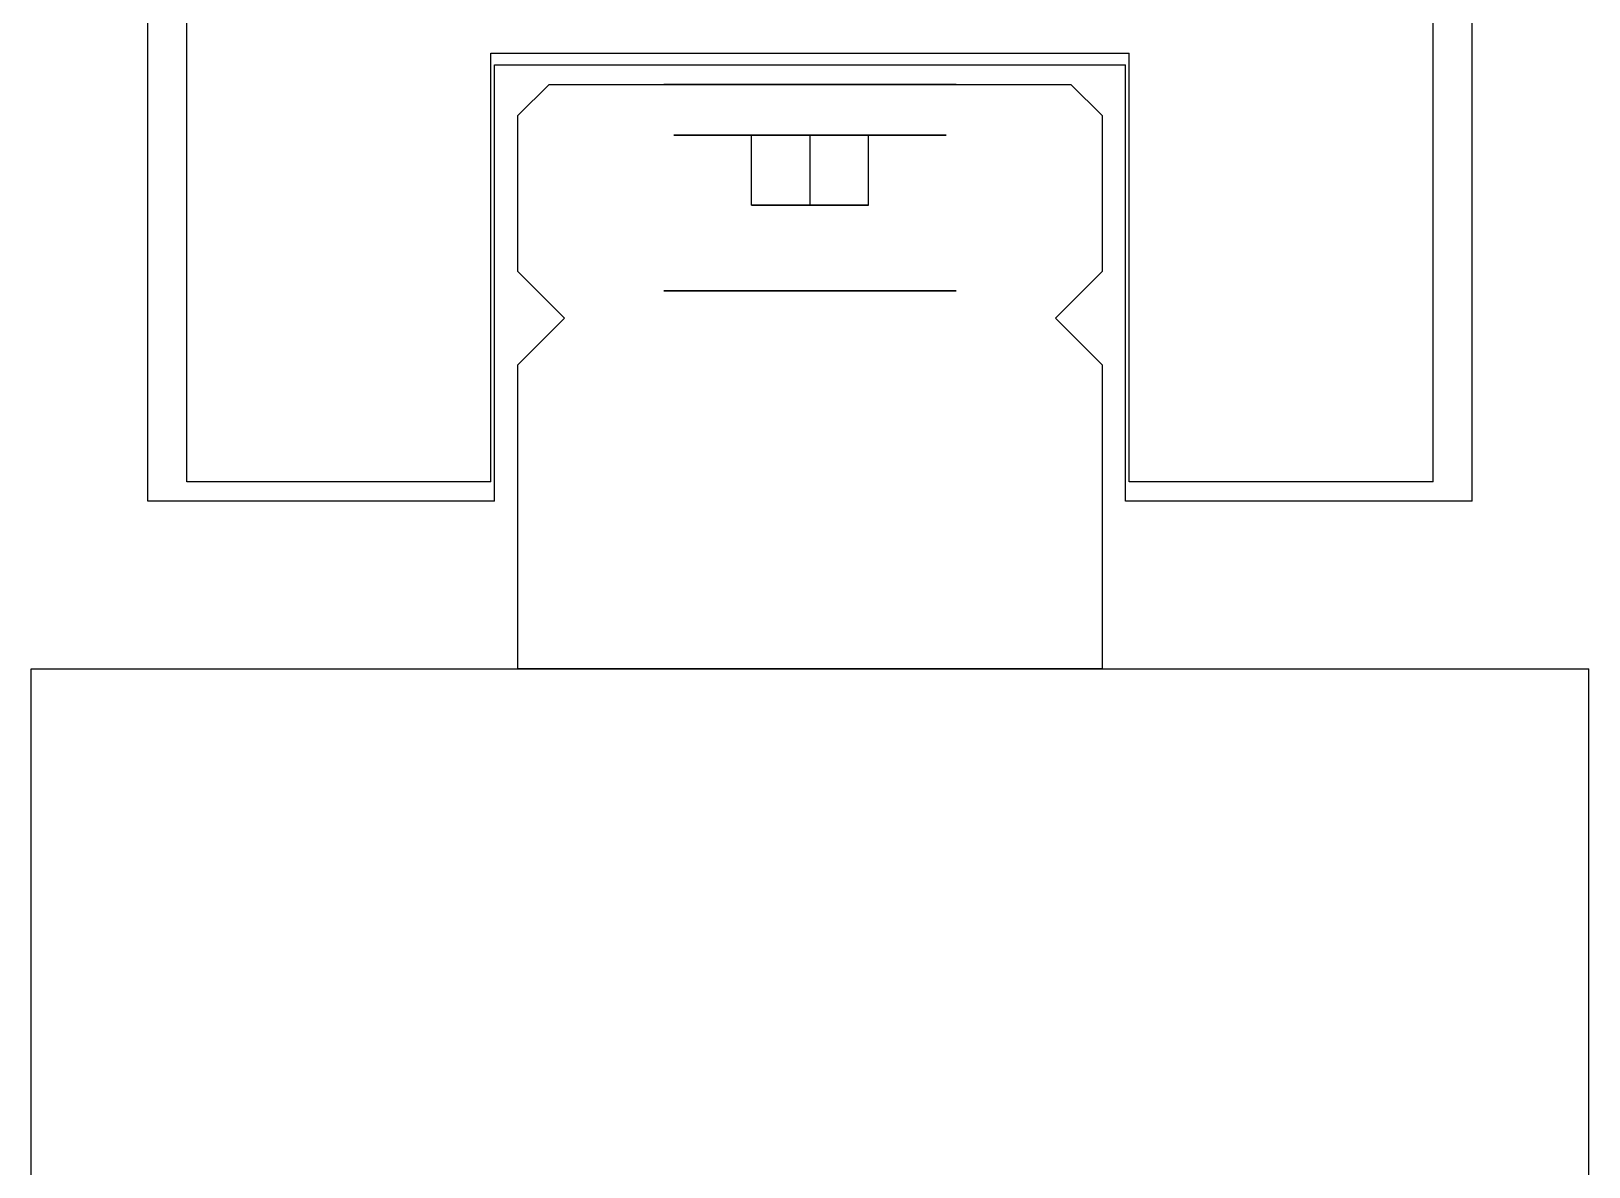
# Model space of a CAD drawing. Header units: millimetres. Extents: x -201 to 3037, y -406 to 3230.
# Drawn here: x 175 to 215, y 954.21 to 983.37 of the extents above; entities that cross this region are included whole.
import ezdxf

# ---------------------------------------------------------------- set-up
doc = ezdxf.new("R2010")
doc.units = ezdxf.units.MM
doc.layers.add('HIDDEN', color=8, linetype='Continuous')
doc.layers.add('VISIBLE', color=7, linetype='Continuous')

msp = doc.modelspace()

# ---------------------------------------------------------------- linework, layer by layer
at = {"layer": 'HIDDEN'}
for points in [[(178, 971.3), (178, 995)], [(212, 971.3), (212, 995)], [(179, 971.8), (179, 993.5)], [(179, 971.8), (179, 993.5)], [(179, 971.8), (179, 993.5)], [(211, 971.8), (211, 993.5)], [(211, 971.8), (211, 993.5)], [(211, 971.8), (211, 993.5)], [(186.8, 971.8), (186.8, 982.8)], [(186.8, 982.8), (203.2, 982.8)], [(186.8, 971.8), (186.8, 982.8)], [(186.8, 982.8), (203.2, 982.8)], [(186.8, 971.8), (186.8, 982.8)], [(186.8, 982.8), (203.2, 982.8)], [(186.9, 971.3), (186.9, 982.5)], [(186.9, 982.5), (203.1, 982.5)], [(203.1, 971.3), (203.1, 982.5)], [(203.2, 971.8), (203.2, 982.8)], [(203.2, 971.8), (203.2, 982.8)], [(203.2, 971.8), (203.2, 982.8)], [(187.5, 981.2), (188.3, 982)], [(188.3, 982), (201.7, 982)], [(195, 982), (194.58, 982), (194.166, 982), (193.761, 982), (193.373, 982), (193.005, 982), (192.662, 982), (192.348, 982), (192.068, 982), (191.825, 982), (191.621, 982), (191.46, 982), (191.344, 982), (191.274, 982), (191.25, 982)], [(191.25, 982), (191.344, 982), (191.621, 982), (192.068, 982), (192.662, 982), (193.373, 982), (194.166, 982), (195, 982), (195.834, 982), (196.627, 982), (197.338, 982), (197.932, 982), (198.379, 982), (198.656, 982), (198.75, 982)], [(195, 982), (194.58, 982), (194.166, 982), (193.761, 982), (193.373, 982), (193.005, 982), (192.662, 982), (192.348, 982), (192.068, 982), (191.825, 982), (191.621, 982), (191.46, 982), (191.344, 982), (191.274, 982), (191.25, 982)], [(191.25, 982), (191.344, 982), (191.621, 982), (192.068, 982), (192.662, 982), (193.373, 982), (194.166, 982), (195, 982), (195.834, 982), (196.627, 982), (197.338, 982), (197.932, 982), (198.379, 982), (198.656, 982), (198.75, 982)], [(195, 982), (194.58, 982), (194.166, 982), (193.761, 982), (193.373, 982), (193.005, 982), (192.662, 982), (192.348, 982), (192.068, 982), (191.825, 982), (191.621, 982), (191.46, 982), (191.344, 982), (191.274, 982), (191.25, 982)], [(191.25, 982), (191.344, 982), (191.621, 982), (192.068, 982), (192.662, 982), (193.373, 982), (194.166, 982), (195, 982), (195.834, 982), (196.627, 982), (197.338, 982), (197.932, 982), (198.379, 982), (198.656, 982), (198.75, 982)], [(195, 982), (194.58, 982), (194.166, 982), (193.761, 982), (193.373, 982), (193.005, 982), (192.662, 982), (192.348, 982), (192.068, 982), (191.825, 982), (191.621, 982), (191.46, 982), (191.344, 982), (191.274, 982), (191.25, 982)], [(191.25, 982), (191.344, 982), (191.621, 982), (192.068, 982), (192.662, 982), (193.373, 982), (194.166, 982), (195, 982), (195.834, 982), (196.627, 982), (197.338, 982), (197.932, 982), (198.379, 982), (198.656, 982), (198.75, 982)], [(195, 982), (194.58, 982), (194.166, 982), (193.761, 982), (193.373, 982), (193.005, 982), (192.662, 982), (192.348, 982), (192.068, 982), (191.825, 982), (191.621, 982), (191.46, 982), (191.344, 982), (191.274, 982), (191.25, 982)], [(191.25, 982), (191.344, 982), (191.621, 982), (192.068, 982), (192.662, 982), (193.373, 982), (194.166, 982), (195, 982), (195.834, 982), (196.627, 982), (197.338, 982), (197.932, 982), (198.379, 982), (198.656, 982), (198.75, 982)], [(195, 982), (194.58, 982), (194.166, 982), (193.761, 982), (193.373, 982), (193.005, 982), (192.662, 982), (192.348, 982), (192.068, 982), (191.825, 982), (191.621, 982), (191.46, 982), (191.344, 982), (191.274, 982), (191.25, 982)], [(191.25, 982), (191.344, 982), (191.621, 982), (192.068, 982), (192.662, 982), (193.373, 982), (194.166, 982), (195, 982), (195.834, 982), (196.627, 982), (197.338, 982), (197.932, 982), (198.379, 982), (198.656, 982), (198.75, 982)], [(195, 982), (194.58, 982), (194.166, 982), (193.761, 982), (193.373, 982), (193.005, 982), (192.662, 982), (192.348, 982), (192.068, 982), (191.825, 982), (191.621, 982), (191.46, 982), (191.344, 982), (191.274, 982), (191.25, 982)], [(191.25, 982), (191.344, 982), (191.621, 982), (192.068, 982), (192.662, 982), (193.373, 982), (194.166, 982), (195, 982), (195.834, 982), (196.627, 982), (197.338, 982), (197.932, 982), (198.379, 982), (198.656, 982), (198.75, 982)], [(195, 982), (194.58, 982), (194.166, 982), (193.761, 982), (193.373, 982), (193.005, 982), (192.662, 982), (192.348, 982), (192.068, 982), (191.825, 982), (191.621, 982), (191.46, 982), (191.344, 982), (191.274, 982), (191.25, 982)], [(191.25, 982), (191.344, 982), (191.621, 982), (192.068, 982), (192.662, 982), (193.373, 982), (194.166, 982), (195, 982), (195.834, 982), (196.627, 982), (197.338, 982), (197.932, 982), (198.379, 982), (198.656, 982), (198.75, 982)], [(198.75, 982), (198.726, 982), (198.656, 982), (198.54, 982), (198.379, 982), (198.175, 982), (197.932, 982), (197.652, 982), (197.338, 982), (196.995, 982), (196.627, 982), (196.239, 982), (195.834, 982), (195.42, 982), (195, 982)], [(198.75, 982), (198.726, 982), (198.656, 982), (198.54, 982), (198.379, 982), (198.175, 982), (197.932, 982), (197.652, 982), (197.338, 982), (196.995, 982), (196.627, 982), (196.239, 982), (195.834, 982), (195.42, 982), (195, 982)], [(198.75, 982), (198.726, 982), (198.656, 982), (198.54, 982), (198.379, 982), (198.175, 982), (197.932, 982), (197.652, 982), (197.338, 982), (196.995, 982), (196.627, 982), (196.239, 982), (195.834, 982), (195.42, 982), (195, 982)], [(198.75, 982), (198.726, 982), (198.656, 982), (198.54, 982), (198.379, 982), (198.175, 982), (197.932, 982), (197.652, 982), (197.338, 982), (196.995, 982), (196.627, 982), (196.239, 982), (195.834, 982), (195.42, 982), (195, 982)], [(198.75, 982), (198.726, 982), (198.656, 982), (198.54, 982), (198.379, 982), (198.175, 982), (197.932, 982), (197.652, 982), (197.338, 982), (196.995, 982), (196.627, 982), (196.239, 982), (195.834, 982), (195.42, 982), (195, 982)], [(198.75, 982), (198.726, 982), (198.656, 982), (198.54, 982), (198.379, 982), (198.175, 982), (197.932, 982), (197.652, 982), (197.338, 982), (196.995, 982), (196.627, 982), (196.239, 982), (195.834, 982), (195.42, 982), (195, 982)], [(198.75, 982), (198.726, 982), (198.656, 982), (198.54, 982), (198.379, 982), (198.175, 982), (197.932, 982), (197.652, 982), (197.338, 982), (196.995, 982), (196.627, 982), (196.239, 982), (195.834, 982), (195.42, 982), (195, 982)], [(198.75, 982), (198.726, 982), (198.656, 982), (198.54, 982), (198.379, 982), (198.175, 982), (197.932, 982), (197.652, 982), (197.338, 982), (196.995, 982), (196.627, 982), (196.239, 982), (195.834, 982), (195.42, 982), (195, 982)], [(201.7, 982), (202.5, 981.2)], [(187.5, 977.2), (187.5, 981.2)], [(202.5, 981.2), (202.5, 977.2)], [(195, 980.7), (194.608, 980.7), (194.221, 980.7), (193.844, 980.7), (193.481, 980.7), (193.138, 980.7), (192.818, 980.7), (192.525, 980.7), (192.264, 980.7), (192.036, 980.7), (191.847, 980.7), (191.696, 980.7), (191.588, 980.7), (191.522, 980.7), (191.5, 980.7)], [(191.5, 980.7), (191.588, 980.7), (191.847, 980.7), (192.264, 980.7), (192.818, 980.7), (193.481, 980.7), (194.221, 980.7), (195, 980.7), (195.779, 980.7), (196.519, 980.7), (197.182, 980.7), (197.736, 980.7), (198.153, 980.7), (198.412, 980.7), (198.5, 980.7)], [(195, 980.7), (194.608, 980.7), (194.221, 980.7), (193.844, 980.7), (193.481, 980.7), (193.138, 980.7), (192.818, 980.7), (192.525, 980.7), (192.264, 980.7), (192.036, 980.7), (191.847, 980.7), (191.696, 980.7), (191.588, 980.7), (191.522, 980.7), (191.5, 980.7)], [(191.5, 980.7), (191.588, 980.7), (191.847, 980.7), (192.264, 980.7), (192.818, 980.7), (193.481, 980.7), (194.221, 980.7), (195, 980.7), (195.779, 980.7), (196.519, 980.7), (197.182, 980.7), (197.736, 980.7), (198.153, 980.7), (198.412, 980.7), (198.5, 980.7)], [(195, 980.7), (194.608, 980.7), (194.221, 980.7), (193.844, 980.7), (193.481, 980.7), (193.138, 980.7), (192.818, 980.7), (192.525, 980.7), (192.264, 980.7), (192.036, 980.7), (191.847, 980.7), (191.696, 980.7), (191.588, 980.7), (191.522, 980.7), (191.5, 980.7)], [(191.5, 980.7), (191.588, 980.7), (191.847, 980.7), (192.264, 980.7), (192.818, 980.7), (193.481, 980.7), (194.221, 980.7), (195, 980.7), (195.779, 980.7), (196.519, 980.7), (197.182, 980.7), (197.736, 980.7), (198.153, 980.7), (198.412, 980.7), (198.5, 980.7)], [(195, 980.7), (194.608, 980.7), (194.221, 980.7), (193.844, 980.7), (193.481, 980.7), (193.138, 980.7), (192.818, 980.7), (192.525, 980.7), (192.264, 980.7), (192.036, 980.7), (191.847, 980.7), (191.696, 980.7), (191.588, 980.7), (191.522, 980.7), (191.5, 980.7)], [(191.5, 980.7), (191.588, 980.7), (191.847, 980.7), (192.264, 980.7), (192.818, 980.7), (193.481, 980.7), (194.221, 980.7), (195, 980.7), (195.779, 980.7), (196.519, 980.7), (197.182, 980.7), (197.736, 980.7), (198.153, 980.7), (198.412, 980.7), (198.5, 980.7)], [(195, 980.7), (194.608, 980.7), (194.221, 980.7), (193.844, 980.7), (193.481, 980.7), (193.138, 980.7), (192.818, 980.7), (192.525, 980.7), (192.264, 980.7), (192.036, 980.7), (191.847, 980.7), (191.696, 980.7), (191.588, 980.7), (191.522, 980.7), (191.5, 980.7)], [(191.5, 980.7), (191.588, 980.7), (191.847, 980.7), (192.264, 980.7), (192.818, 980.7), (193.481, 980.7), (194.221, 980.7), (195, 980.7), (195.779, 980.7), (196.519, 980.7), (197.182, 980.7), (197.736, 980.7), (198.153, 980.7), (198.412, 980.7), (198.5, 980.7)], [(195, 980.7), (194.608, 980.7), (194.221, 980.7), (193.844, 980.7), (193.481, 980.7), (193.138, 980.7), (192.818, 980.7), (192.525, 980.7), (192.264, 980.7), (192.036, 980.7), (191.847, 980.7), (191.696, 980.7), (191.588, 980.7), (191.522, 980.7), (191.5, 980.7)], [(191.5, 980.7), (191.588, 980.7), (191.847, 980.7), (192.264, 980.7), (192.818, 980.7), (193.481, 980.7), (194.221, 980.7), (195, 980.7), (195.779, 980.7), (196.519, 980.7), (197.182, 980.7), (197.736, 980.7), (198.153, 980.7), (198.412, 980.7), (198.5, 980.7)], [(195, 980.7), (194.608, 980.7), (194.221, 980.7), (193.844, 980.7), (193.481, 980.7), (193.138, 980.7), (192.818, 980.7), (192.525, 980.7), (192.264, 980.7), (192.036, 980.7), (191.847, 980.7), (191.696, 980.7), (191.588, 980.7), (191.522, 980.7), (191.5, 980.7)], [(191.5, 980.7), (191.588, 980.7), (191.847, 980.7), (192.264, 980.7), (192.818, 980.7), (193.481, 980.7), (194.221, 980.7), (195, 980.7), (195.779, 980.7), (196.519, 980.7), (197.182, 980.7), (197.736, 980.7), (198.153, 980.7), (198.412, 980.7), (198.5, 980.7)], [(195, 980.7), (194.608, 980.7), (194.221, 980.7), (193.844, 980.7), (193.481, 980.7), (193.138, 980.7), (192.818, 980.7), (192.525, 980.7), (192.264, 980.7), (192.036, 980.7), (191.847, 980.7), (191.696, 980.7), (191.588, 980.7), (191.522, 980.7), (191.5, 980.7)], [(191.5, 980.7), (191.588, 980.7), (191.847, 980.7), (192.264, 980.7), (192.818, 980.7), (193.481, 980.7), (194.221, 980.7), (195, 980.7), (195.779, 980.7), (196.519, 980.7), (197.182, 980.7), (197.736, 980.7), (198.153, 980.7), (198.412, 980.7), (198.5, 980.7)], [(195, 980.7), (193.5, 980.7)], [(193.5, 980.7), (195, 980.7)], [(193.5, 978.9), (193.5, 980.7)], [(193.5, 978.9), (193.5, 980.7)], [(195, 980.7), (193.5, 980.7)], [(193.5, 980.7), (195, 980.7)], [(193.5, 978.9), (193.5, 980.7)], [(193.5, 978.9), (193.5, 980.7)], [(195, 980.7), (193.5, 980.7)], [(193.5, 980.7), (195, 980.7)], [(193.5, 978.9), (193.5, 980.7)], [(193.5, 978.9), (193.5, 980.7)], [(195, 980.7), (193.5, 980.7)], [(193.5, 980.7), (195, 980.7)], [(193.5, 978.9), (193.5, 980.7)], [(193.5, 978.9), (193.5, 980.7)], [(195, 980.7), (193.5, 980.7)], [(193.5, 980.7), (195, 980.7)], [(193.5, 978.9), (193.5, 980.7)], [(193.5, 978.9), (193.5, 980.7)], [(195, 980.7), (193.5, 980.7)], [(193.5, 980.7), (195, 980.7)], [(193.5, 978.9), (193.5, 980.7)], [(193.5, 978.9), (193.5, 980.7)], [(195, 980.7), (193.5, 980.7)], [(193.5, 980.7), (195, 980.7)], [(193.5, 978.9), (193.5, 980.7)], [(193.5, 978.9), (193.5, 980.7)], [(195, 980.7), (193.5, 980.7)], [(193.5, 980.7), (195, 980.7)], [(193.5, 978.9), (193.5, 980.7)], [(193.5, 978.9), (193.5, 980.7)], [(198.5, 980.7), (198.478, 980.7), (198.412, 980.7), (198.304, 980.7), (198.153, 980.7), (197.964, 980.7), (197.736, 980.7), (197.475, 980.7), (197.182, 980.7), (196.862, 980.7), (196.519, 980.7), (196.156, 980.7), (195.779, 980.7), (195.392, 980.7), (195, 980.7)], [(196.5, 980.7), (195, 980.7)], [(195, 980.7), (196.5, 980.7)], [(195, 978.9), (195, 980.7)], [(195, 978.9), (195, 980.7)], [(198.5, 980.7), (198.478, 980.7), (198.412, 980.7), (198.304, 980.7), (198.153, 980.7), (197.964, 980.7), (197.736, 980.7), (197.475, 980.7), (197.182, 980.7), (196.862, 980.7), (196.519, 980.7), (196.156, 980.7), (195.779, 980.7), (195.392, 980.7), (195, 980.7)], [(196.5, 980.7), (195, 980.7)], [(195, 980.7), (196.5, 980.7)], [(195, 978.9), (195, 980.7)], [(195, 978.9), (195, 980.7)], [(198.5, 980.7), (198.478, 980.7), (198.412, 980.7), (198.304, 980.7), (198.153, 980.7), (197.964, 980.7), (197.736, 980.7), (197.475, 980.7), (197.182, 980.7), (196.862, 980.7), (196.519, 980.7), (196.156, 980.7), (195.779, 980.7), (195.392, 980.7), (195, 980.7)], [(196.5, 980.7), (195, 980.7)], [(195, 980.7), (196.5, 980.7)], [(195, 978.9), (195, 980.7)], [(195, 978.9), (195, 980.7)], [(198.5, 980.7), (198.478, 980.7), (198.412, 980.7), (198.304, 980.7), (198.153, 980.7), (197.964, 980.7), (197.736, 980.7), (197.475, 980.7), (197.182, 980.7), (196.862, 980.7), (196.519, 980.7), (196.156, 980.7), (195.779, 980.7), (195.392, 980.7), (195, 980.7)], [(196.5, 980.7), (195, 980.7)], [(195, 980.7), (196.5, 980.7)], [(195, 978.9), (195, 980.7)], [(195, 978.9), (195, 980.7)], [(198.5, 980.7), (198.478, 980.7), (198.412, 980.7), (198.304, 980.7), (198.153, 980.7), (197.964, 980.7), (197.736, 980.7), (197.475, 980.7), (197.182, 980.7), (196.862, 980.7), (196.519, 980.7), (196.156, 980.7), (195.779, 980.7), (195.392, 980.7), (195, 980.7)], [(196.5, 980.7), (195, 980.7)], [(195, 980.7), (196.5, 980.7)], [(195, 978.9), (195, 980.7)], [(195, 978.9), (195, 980.7)], [(198.5, 980.7), (198.478, 980.7), (198.412, 980.7), (198.304, 980.7), (198.153, 980.7), (197.964, 980.7), (197.736, 980.7), (197.475, 980.7), (197.182, 980.7), (196.862, 980.7), (196.519, 980.7), (196.156, 980.7), (195.779, 980.7), (195.392, 980.7), (195, 980.7)], [(196.5, 980.7), (195, 980.7)], [(195, 980.7), (196.5, 980.7)], [(195, 978.9), (195, 980.7)], [(195, 978.9), (195, 980.7)], [(198.5, 980.7), (198.478, 980.7), (198.412, 980.7), (198.304, 980.7), (198.153, 980.7), (197.964, 980.7), (197.736, 980.7), (197.475, 980.7), (197.182, 980.7), (196.862, 980.7), (196.519, 980.7), (196.156, 980.7), (195.779, 980.7), (195.392, 980.7), (195, 980.7)], [(196.5, 980.7), (195, 980.7)], [(195, 980.7), (196.5, 980.7)], [(195, 978.9), (195, 980.7)], [(195, 978.9), (195, 980.7)], [(198.5, 980.7), (198.478, 980.7), (198.412, 980.7), (198.304, 980.7), (198.153, 980.7), (197.964, 980.7), (197.736, 980.7), (197.475, 980.7), (197.182, 980.7), (196.862, 980.7), (196.519, 980.7), (196.156, 980.7), (195.779, 980.7), (195.392, 980.7), (195, 980.7)], [(196.5, 980.7), (195, 980.7)], [(195, 980.7), (196.5, 980.7)], [(195, 978.9), (195, 980.7)], [(195, 978.9), (195, 980.7)], [(196.5, 978.9), (196.5, 980.7)], [(196.5, 978.9), (196.5, 980.7)], [(196.5, 978.9), (196.5, 980.7)], [(196.5, 978.9), (196.5, 980.7)], [(196.5, 978.9), (196.5, 980.7)], [(196.5, 978.9), (196.5, 980.7)], [(196.5, 978.9), (196.5, 980.7)], [(196.5, 978.9), (196.5, 980.7)], [(196.5, 978.9), (196.5, 980.7)], [(196.5, 978.9), (196.5, 980.7)], [(196.5, 978.9), (196.5, 980.7)], [(196.5, 978.9), (196.5, 980.7)], [(196.5, 978.9), (196.5, 980.7)], [(196.5, 978.9), (196.5, 980.7)], [(196.5, 978.9), (196.5, 980.7)], [(196.5, 978.9), (196.5, 980.7)], [(193.5, 978.9), (195, 978.9)], [(195, 978.9), (193.5, 978.9)], [(193.5, 978.9), (195, 978.9)], [(195, 978.9), (193.5, 978.9)], [(193.5, 978.9), (195, 978.9)], [(195, 978.9), (193.5, 978.9)], [(193.5, 978.9), (195, 978.9)], [(195, 978.9), (193.5, 978.9)], [(193.5, 978.9), (195, 978.9)], [(195, 978.9), (193.5, 978.9)], [(193.5, 978.9), (195, 978.9)], [(195, 978.9), (193.5, 978.9)], [(193.5, 978.9), (195, 978.9)], [(195, 978.9), (193.5, 978.9)], [(193.5, 978.9), (195, 978.9)], [(195, 978.9), (193.5, 978.9)], [(195, 978.9), (196.5, 978.9)], [(196.5, 978.9), (195, 978.9)], [(195, 978.9), (196.5, 978.9)], [(196.5, 978.9), (195, 978.9)], [(195, 978.9), (196.5, 978.9)], [(196.5, 978.9), (195, 978.9)], [(195, 978.9), (196.5, 978.9)], [(196.5, 978.9), (195, 978.9)], [(195, 978.9), (196.5, 978.9)], [(196.5, 978.9), (195, 978.9)], [(195, 978.9), (196.5, 978.9)], [(196.5, 978.9), (195, 978.9)], [(195, 978.9), (196.5, 978.9)], [(196.5, 978.9), (195, 978.9)], [(195, 978.9), (196.5, 978.9)], [(196.5, 978.9), (195, 978.9)], [(188.7, 976), (187.5, 977.2)], [(202.5, 977.2), (201.3, 976)], [(195, 976.7), (194.58, 976.7), (194.166, 976.7), (193.761, 976.7), (193.373, 976.7), (193.005, 976.7), (192.662, 976.7), (192.348, 976.7), (192.068, 976.7), (191.825, 976.7), (191.621, 976.7), (191.46, 976.7), (191.344, 976.7), (191.274, 976.7), (191.25, 976.7)], [(191.25, 976.7), (191.344, 976.7), (191.621, 976.7), (192.068, 976.7), (192.662, 976.7), (193.373, 976.7), (194.166, 976.7), (195, 976.7), (195.834, 976.7), (196.627, 976.7), (197.338, 976.7), (197.932, 976.7), (198.379, 976.7), (198.656, 976.7), (198.75, 976.7)], [(195, 976.7), (194.58, 976.7), (194.166, 976.7), (193.761, 976.7), (193.373, 976.7), (193.005, 976.7), (192.662, 976.7), (192.348, 976.7), (192.068, 976.7), (191.825, 976.7), (191.621, 976.7), (191.46, 976.7), (191.344, 976.7), (191.274, 976.7), (191.25, 976.7)], [(191.25, 976.7), (191.344, 976.7), (191.621, 976.7), (192.068, 976.7), (192.662, 976.7), (193.373, 976.7), (194.166, 976.7), (195, 976.7), (195.834, 976.7), (196.627, 976.7), (197.338, 976.7), (197.932, 976.7), (198.379, 976.7), (198.656, 976.7), (198.75, 976.7)], [(195, 976.7), (194.58, 976.7), (194.166, 976.7), (193.761, 976.7), (193.373, 976.7), (193.005, 976.7), (192.662, 976.7), (192.348, 976.7), (192.068, 976.7), (191.825, 976.7), (191.621, 976.7), (191.46, 976.7), (191.344, 976.7), (191.274, 976.7), (191.25, 976.7)], [(191.25, 976.7), (191.344, 976.7), (191.621, 976.7), (192.068, 976.7), (192.662, 976.7), (193.373, 976.7), (194.166, 976.7), (195, 976.7), (195.834, 976.7), (196.627, 976.7), (197.338, 976.7), (197.932, 976.7), (198.379, 976.7), (198.656, 976.7), (198.75, 976.7)], [(195, 976.7), (194.58, 976.7), (194.166, 976.7), (193.761, 976.7), (193.373, 976.7), (193.005, 976.7), (192.662, 976.7), (192.348, 976.7), (192.068, 976.7), (191.825, 976.7), (191.621, 976.7), (191.46, 976.7), (191.344, 976.7), (191.274, 976.7), (191.25, 976.7)], [(191.25, 976.7), (191.344, 976.7), (191.621, 976.7), (192.068, 976.7), (192.662, 976.7), (193.373, 976.7), (194.166, 976.7), (195, 976.7), (195.834, 976.7), (196.627, 976.7), (197.338, 976.7), (197.932, 976.7), (198.379, 976.7), (198.656, 976.7), (198.75, 976.7)], [(195, 976.7), (194.58, 976.7), (194.166, 976.7), (193.761, 976.7), (193.373, 976.7), (193.005, 976.7), (192.662, 976.7), (192.348, 976.7), (192.068, 976.7), (191.825, 976.7), (191.621, 976.7), (191.46, 976.7), (191.344, 976.7), (191.274, 976.7), (191.25, 976.7)], [(191.25, 976.7), (191.344, 976.7), (191.621, 976.7), (192.068, 976.7), (192.662, 976.7), (193.373, 976.7), (194.166, 976.7), (195, 976.7), (195.834, 976.7), (196.627, 976.7), (197.338, 976.7), (197.932, 976.7), (198.379, 976.7), (198.656, 976.7), (198.75, 976.7)], [(195, 976.7), (194.58, 976.7), (194.166, 976.7), (193.761, 976.7), (193.373, 976.7), (193.005, 976.7), (192.662, 976.7), (192.348, 976.7), (192.068, 976.7), (191.825, 976.7), (191.621, 976.7), (191.46, 976.7), (191.344, 976.7), (191.274, 976.7), (191.25, 976.7)], [(191.25, 976.7), (191.344, 976.7), (191.621, 976.7), (192.068, 976.7), (192.662, 976.7), (193.373, 976.7), (194.166, 976.7), (195, 976.7), (195.834, 976.7), (196.627, 976.7), (197.338, 976.7), (197.932, 976.7), (198.379, 976.7), (198.656, 976.7), (198.75, 976.7)], [(195, 976.7), (194.58, 976.7), (194.166, 976.7), (193.761, 976.7), (193.373, 976.7), (193.005, 976.7), (192.662, 976.7), (192.348, 976.7), (192.068, 976.7), (191.825, 976.7), (191.621, 976.7), (191.46, 976.7), (191.344, 976.7), (191.274, 976.7), (191.25, 976.7)], [(191.25, 976.7), (191.344, 976.7), (191.621, 976.7), (192.068, 976.7), (192.662, 976.7), (193.373, 976.7), (194.166, 976.7), (195, 976.7), (195.834, 976.7), (196.627, 976.7), (197.338, 976.7), (197.932, 976.7), (198.379, 976.7), (198.656, 976.7), (198.75, 976.7)], [(195, 976.7), (194.58, 976.7), (194.166, 976.7), (193.761, 976.7), (193.373, 976.7), (193.005, 976.7), (192.662, 976.7), (192.348, 976.7), (192.068, 976.7), (191.825, 976.7), (191.621, 976.7), (191.46, 976.7), (191.344, 976.7), (191.274, 976.7), (191.25, 976.7)], [(191.25, 976.7), (191.344, 976.7), (191.621, 976.7), (192.068, 976.7), (192.662, 976.7), (193.373, 976.7), (194.166, 976.7), (195, 976.7), (195.834, 976.7), (196.627, 976.7), (197.338, 976.7), (197.932, 976.7), (198.379, 976.7), (198.656, 976.7), (198.75, 976.7)], [(195, 976.7), (194.608, 976.7), (194.221, 976.7), (193.844, 976.7), (193.481, 976.7), (193.138, 976.7), (192.818, 976.7), (192.525, 976.7), (192.264, 976.7), (192.036, 976.7), (191.847, 976.7), (191.696, 976.7), (191.588, 976.7), (191.522, 976.7), (191.5, 976.7)], [(191.5, 976.7), (191.588, 976.7), (191.847, 976.7), (192.264, 976.7), (192.818, 976.7), (193.481, 976.7), (194.221, 976.7), (195, 976.7), (195.779, 976.7), (196.519, 976.7), (197.182, 976.7), (197.736, 976.7), (198.153, 976.7), (198.412, 976.7), (198.5, 976.7)], [(195, 976.7), (194.608, 976.7), (194.221, 976.7), (193.844, 976.7), (193.481, 976.7), (193.138, 976.7), (192.818, 976.7), (192.525, 976.7), (192.264, 976.7), (192.036, 976.7), (191.847, 976.7), (191.696, 976.7), (191.588, 976.7), (191.522, 976.7), (191.5, 976.7)], [(191.5, 976.7), (191.588, 976.7), (191.847, 976.7), (192.264, 976.7), (192.818, 976.7), (193.481, 976.7), (194.221, 976.7), (195, 976.7), (195.779, 976.7), (196.519, 976.7), (197.182, 976.7), (197.736, 976.7), (198.153, 976.7), (198.412, 976.7), (198.5, 976.7)], [(195, 976.7), (194.608, 976.7), (194.221, 976.7), (193.844, 976.7), (193.481, 976.7), (193.138, 976.7), (192.818, 976.7), (192.525, 976.7), (192.264, 976.7), (192.036, 976.7), (191.847, 976.7), (191.696, 976.7), (191.588, 976.7), (191.522, 976.7), (191.5, 976.7)], [(191.5, 976.7), (191.588, 976.7), (191.847, 976.7), (192.264, 976.7), (192.818, 976.7), (193.481, 976.7), (194.221, 976.7), (195, 976.7), (195.779, 976.7), (196.519, 976.7), (197.182, 976.7), (197.736, 976.7), (198.153, 976.7), (198.412, 976.7), (198.5, 976.7)], [(195, 976.7), (194.608, 976.7), (194.221, 976.7), (193.844, 976.7), (193.481, 976.7), (193.138, 976.7), (192.818, 976.7), (192.525, 976.7), (192.264, 976.7), (192.036, 976.7), (191.847, 976.7), (191.696, 976.7), (191.588, 976.7), (191.522, 976.7), (191.5, 976.7)], [(191.5, 976.7), (191.588, 976.7), (191.847, 976.7), (192.264, 976.7), (192.818, 976.7), (193.481, 976.7), (194.221, 976.7), (195, 976.7), (195.779, 976.7), (196.519, 976.7), (197.182, 976.7), (197.736, 976.7), (198.153, 976.7), (198.412, 976.7), (198.5, 976.7)], [(195, 976.7), (194.608, 976.7), (194.221, 976.7), (193.844, 976.7), (193.481, 976.7), (193.138, 976.7), (192.818, 976.7), (192.525, 976.7), (192.264, 976.7), (192.036, 976.7), (191.847, 976.7), (191.696, 976.7), (191.588, 976.7), (191.522, 976.7), (191.5, 976.7)], [(191.5, 976.7), (191.588, 976.7), (191.847, 976.7), (192.264, 976.7), (192.818, 976.7), (193.481, 976.7), (194.221, 976.7), (195, 976.7), (195.779, 976.7), (196.519, 976.7), (197.182, 976.7), (197.736, 976.7), (198.153, 976.7), (198.412, 976.7), (198.5, 976.7)], [(195, 976.7), (194.608, 976.7), (194.221, 976.7), (193.844, 976.7), (193.481, 976.7), (193.138, 976.7), (192.818, 976.7), (192.525, 976.7), (192.264, 976.7), (192.036, 976.7), (191.847, 976.7), (191.696, 976.7), (191.588, 976.7), (191.522, 976.7), (191.5, 976.7)], [(191.5, 976.7), (191.588, 976.7), (191.847, 976.7), (192.264, 976.7), (192.818, 976.7), (193.481, 976.7), (194.221, 976.7), (195, 976.7), (195.779, 976.7), (196.519, 976.7), (197.182, 976.7), (197.736, 976.7), (198.153, 976.7), (198.412, 976.7), (198.5, 976.7)], [(195, 976.7), (194.608, 976.7), (194.221, 976.7), (193.844, 976.7), (193.481, 976.7), (193.138, 976.7), (192.818, 976.7), (192.525, 976.7), (192.264, 976.7), (192.036, 976.7), (191.847, 976.7), (191.696, 976.7), (191.588, 976.7), (191.522, 976.7), (191.5, 976.7)], [(191.5, 976.7), (191.588, 976.7), (191.847, 976.7), (192.264, 976.7), (192.818, 976.7), (193.481, 976.7), (194.221, 976.7), (195, 976.7), (195.779, 976.7), (196.519, 976.7), (197.182, 976.7), (197.736, 976.7), (198.153, 976.7), (198.412, 976.7), (198.5, 976.7)], [(195, 976.7), (194.608, 976.7), (194.221, 976.7), (193.844, 976.7), (193.481, 976.7), (193.138, 976.7), (192.818, 976.7), (192.525, 976.7), (192.264, 976.7), (192.036, 976.7), (191.847, 976.7), (191.696, 976.7), (191.588, 976.7), (191.522, 976.7), (191.5, 976.7)], [(191.5, 976.7), (191.588, 976.7), (191.847, 976.7), (192.264, 976.7), (192.818, 976.7), (193.481, 976.7), (194.221, 976.7), (195, 976.7), (195.779, 976.7), (196.519, 976.7), (197.182, 976.7), (197.736, 976.7), (198.153, 976.7), (198.412, 976.7), (198.5, 976.7)], [(195, 976.7), (194.748, 976.7), (194.499, 976.7), (194.257, 976.7), (194.024, 976.7), (193.803, 976.7), (193.597, 976.7), (193.409, 976.7), (193.241, 976.7), (193.095, 976.7), (192.973, 976.7), (192.876, 976.7), (192.806, 976.7), (192.764, 976.7), (192.75, 976.7)], [(192.75, 976.7), (192.806, 976.7), (192.973, 976.7), (193.241, 976.7), (193.597, 976.7), (194.024, 976.7), (194.499, 976.7), (195, 976.7), (195.501, 976.7), (195.976, 976.7), (196.403, 976.7), (196.759, 976.7), (197.027, 976.7), (197.194, 976.7), (197.25, 976.7)], [(195, 976.7), (194.748, 976.7), (194.499, 976.7), (194.257, 976.7), (194.024, 976.7), (193.803, 976.7), (193.597, 976.7), (193.409, 976.7), (193.241, 976.7), (193.095, 976.7), (192.973, 976.7), (192.876, 976.7), (192.806, 976.7), (192.764, 976.7), (192.75, 976.7)], [(192.75, 976.7), (192.806, 976.7), (192.973, 976.7), (193.241, 976.7), (193.597, 976.7), (194.024, 976.7), (194.499, 976.7), (195, 976.7), (195.501, 976.7), (195.976, 976.7), (196.403, 976.7), (196.759, 976.7), (197.027, 976.7), (197.194, 976.7), (197.25, 976.7)], [(195, 976.7), (194.748, 976.7), (194.499, 976.7), (194.257, 976.7), (194.024, 976.7), (193.803, 976.7), (193.597, 976.7), (193.409, 976.7), (193.241, 976.7), (193.095, 976.7), (192.973, 976.7), (192.876, 976.7), (192.806, 976.7), (192.764, 976.7), (192.75, 976.7)], [(192.75, 976.7), (192.806, 976.7), (192.973, 976.7), (193.241, 976.7), (193.597, 976.7), (194.024, 976.7), (194.499, 976.7), (195, 976.7), (195.501, 976.7), (195.976, 976.7), (196.403, 976.7), (196.759, 976.7), (197.027, 976.7), (197.194, 976.7), (197.25, 976.7)], [(195, 976.7), (194.748, 976.7), (194.499, 976.7), (194.257, 976.7), (194.024, 976.7), (193.803, 976.7), (193.597, 976.7), (193.409, 976.7), (193.241, 976.7), (193.095, 976.7), (192.973, 976.7), (192.876, 976.7), (192.806, 976.7), (192.764, 976.7), (192.75, 976.7)], [(192.75, 976.7), (192.806, 976.7), (192.973, 976.7), (193.241, 976.7), (193.597, 976.7), (194.024, 976.7), (194.499, 976.7), (195, 976.7), (195.501, 976.7), (195.976, 976.7), (196.403, 976.7), (196.759, 976.7), (197.027, 976.7), (197.194, 976.7), (197.25, 976.7)], [(195, 976.7), (194.748, 976.7), (194.499, 976.7), (194.257, 976.7), (194.024, 976.7), (193.803, 976.7), (193.597, 976.7), (193.409, 976.7), (193.241, 976.7), (193.095, 976.7), (192.973, 976.7), (192.876, 976.7), (192.806, 976.7), (192.764, 976.7), (192.75, 976.7)], [(192.75, 976.7), (192.806, 976.7), (192.973, 976.7), (193.241, 976.7), (193.597, 976.7), (194.024, 976.7), (194.499, 976.7), (195, 976.7), (195.501, 976.7), (195.976, 976.7), (196.403, 976.7), (196.759, 976.7), (197.027, 976.7), (197.194, 976.7), (197.25, 976.7)], [(195, 976.7), (194.748, 976.7), (194.499, 976.7), (194.257, 976.7), (194.024, 976.7), (193.803, 976.7), (193.597, 976.7), (193.409, 976.7), (193.241, 976.7), (193.095, 976.7), (192.973, 976.7), (192.876, 976.7), (192.806, 976.7), (192.764, 976.7), (192.75, 976.7)], [(192.75, 976.7), (192.806, 976.7), (192.973, 976.7), (193.241, 976.7), (193.597, 976.7), (194.024, 976.7), (194.499, 976.7), (195, 976.7), (195.501, 976.7), (195.976, 976.7), (196.403, 976.7), (196.759, 976.7), (197.027, 976.7), (197.194, 976.7), (197.25, 976.7)], [(195, 976.7), (194.748, 976.7), (194.499, 976.7), (194.257, 976.7), (194.024, 976.7), (193.803, 976.7), (193.597, 976.7), (193.409, 976.7), (193.241, 976.7), (193.095, 976.7), (192.973, 976.7), (192.876, 976.7), (192.806, 976.7), (192.764, 976.7), (192.75, 976.7)], [(192.75, 976.7), (192.806, 976.7), (192.973, 976.7), (193.241, 976.7), (193.597, 976.7), (194.024, 976.7), (194.499, 976.7), (195, 976.7), (195.501, 976.7), (195.976, 976.7), (196.403, 976.7), (196.759, 976.7), (197.027, 976.7), (197.194, 976.7), (197.25, 976.7)], [(195, 976.7), (194.748, 976.7), (194.499, 976.7), (194.257, 976.7), (194.024, 976.7), (193.803, 976.7), (193.597, 976.7), (193.409, 976.7), (193.241, 976.7), (193.095, 976.7), (192.973, 976.7), (192.876, 976.7), (192.806, 976.7), (192.764, 976.7), (192.75, 976.7)], [(192.75, 976.7), (192.806, 976.7), (192.973, 976.7), (193.241, 976.7), (193.597, 976.7), (194.024, 976.7), (194.499, 976.7), (195, 976.7), (195.501, 976.7), (195.976, 976.7), (196.403, 976.7), (196.759, 976.7), (197.027, 976.7), (197.194, 976.7), (197.25, 976.7)], [(197.25, 976.7), (197.236, 976.7), (197.194, 976.7), (197.124, 976.7), (197.027, 976.7), (196.905, 976.7), (196.759, 976.7), (196.591, 976.7), (196.403, 976.7), (196.197, 976.7), (195.976, 976.7), (195.743, 976.7), (195.501, 976.7), (195.252, 976.7), (195, 976.7)], [(197.25, 976.7), (197.236, 976.7), (197.194, 976.7), (197.124, 976.7), (197.027, 976.7), (196.905, 976.7), (196.759, 976.7), (196.591, 976.7), (196.403, 976.7), (196.197, 976.7), (195.976, 976.7), (195.743, 976.7), (195.501, 976.7), (195.252, 976.7), (195, 976.7)], [(197.25, 976.7), (197.236, 976.7), (197.194, 976.7), (197.124, 976.7), (197.027, 976.7), (196.905, 976.7), (196.759, 976.7), (196.591, 976.7), (196.403, 976.7), (196.197, 976.7), (195.976, 976.7), (195.743, 976.7), (195.501, 976.7), (195.252, 976.7), (195, 976.7)], [(197.25, 976.7), (197.236, 976.7), (197.194, 976.7), (197.124, 976.7), (197.027, 976.7), (196.905, 976.7), (196.759, 976.7), (196.591, 976.7), (196.403, 976.7), (196.197, 976.7), (195.976, 976.7), (195.743, 976.7), (195.501, 976.7), (195.252, 976.7), (195, 976.7)], [(197.25, 976.7), (197.236, 976.7), (197.194, 976.7), (197.124, 976.7), (197.027, 976.7), (196.905, 976.7), (196.759, 976.7), (196.591, 976.7), (196.403, 976.7), (196.197, 976.7), (195.976, 976.7), (195.743, 976.7), (195.501, 976.7), (195.252, 976.7), (195, 976.7)], [(197.25, 976.7), (197.236, 976.7), (197.194, 976.7), (197.124, 976.7), (197.027, 976.7), (196.905, 976.7), (196.759, 976.7), (196.591, 976.7), (196.403, 976.7), (196.197, 976.7), (195.976, 976.7), (195.743, 976.7), (195.501, 976.7), (195.252, 976.7), (195, 976.7)], [(197.25, 976.7), (197.236, 976.7), (197.194, 976.7), (197.124, 976.7), (197.027, 976.7), (196.905, 976.7), (196.759, 976.7), (196.591, 976.7), (196.403, 976.7), (196.197, 976.7), (195.976, 976.7), (195.743, 976.7), (195.501, 976.7), (195.252, 976.7), (195, 976.7)], [(197.25, 976.7), (197.236, 976.7), (197.194, 976.7), (197.124, 976.7), (197.027, 976.7), (196.905, 976.7), (196.759, 976.7), (196.591, 976.7), (196.403, 976.7), (196.197, 976.7), (195.976, 976.7), (195.743, 976.7), (195.501, 976.7), (195.252, 976.7), (195, 976.7)], [(198.75, 976.7), (198.726, 976.7), (198.656, 976.7), (198.54, 976.7), (198.379, 976.7), (198.175, 976.7), (197.932, 976.7), (197.652, 976.7), (197.338, 976.7), (196.995, 976.7), (196.627, 976.7), (196.239, 976.7), (195.834, 976.7), (195.42, 976.7), (195, 976.7)], [(198.75, 976.7), (198.726, 976.7), (198.656, 976.7), (198.54, 976.7), (198.379, 976.7), (198.175, 976.7), (197.932, 976.7), (197.652, 976.7), (197.338, 976.7), (196.995, 976.7), (196.627, 976.7), (196.239, 976.7), (195.834, 976.7), (195.42, 976.7), (195, 976.7)], [(198.75, 976.7), (198.726, 976.7), (198.656, 976.7), (198.54, 976.7), (198.379, 976.7), (198.175, 976.7), (197.932, 976.7), (197.652, 976.7), (197.338, 976.7), (196.995, 976.7), (196.627, 976.7), (196.239, 976.7), (195.834, 976.7), (195.42, 976.7), (195, 976.7)], [(198.75, 976.7), (198.726, 976.7), (198.656, 976.7), (198.54, 976.7), (198.379, 976.7), (198.175, 976.7), (197.932, 976.7), (197.652, 976.7), (197.338, 976.7), (196.995, 976.7), (196.627, 976.7), (196.239, 976.7), (195.834, 976.7), (195.42, 976.7), (195, 976.7)], [(198.75, 976.7), (198.726, 976.7), (198.656, 976.7), (198.54, 976.7), (198.379, 976.7), (198.175, 976.7), (197.932, 976.7), (197.652, 976.7), (197.338, 976.7), (196.995, 976.7), (196.627, 976.7), (196.239, 976.7), (195.834, 976.7), (195.42, 976.7), (195, 976.7)], [(198.75, 976.7), (198.726, 976.7), (198.656, 976.7), (198.54, 976.7), (198.379, 976.7), (198.175, 976.7), (197.932, 976.7), (197.652, 976.7), (197.338, 976.7), (196.995, 976.7), (196.627, 976.7), (196.239, 976.7), (195.834, 976.7), (195.42, 976.7), (195, 976.7)], [(198.75, 976.7), (198.726, 976.7), (198.656, 976.7), (198.54, 976.7), (198.379, 976.7), (198.175, 976.7), (197.932, 976.7), (197.652, 976.7), (197.338, 976.7), (196.995, 976.7), (196.627, 976.7), (196.239, 976.7), (195.834, 976.7), (195.42, 976.7), (195, 976.7)], [(198.75, 976.7), (198.726, 976.7), (198.656, 976.7), (198.54, 976.7), (198.379, 976.7), (198.175, 976.7), (197.932, 976.7), (197.652, 976.7), (197.338, 976.7), (196.995, 976.7), (196.627, 976.7), (196.239, 976.7), (195.834, 976.7), (195.42, 976.7), (195, 976.7)], [(198.5, 976.7), (198.478, 976.7), (198.412, 976.7), (198.304, 976.7), (198.153, 976.7), (197.964, 976.7), (197.736, 976.7), (197.475, 976.7), (197.182, 976.7), (196.862, 976.7), (196.519, 976.7), (196.156, 976.7), (195.779, 976.7), (195.392, 976.7), (195, 976.7)], [(198.5, 976.7), (198.478, 976.7), (198.412, 976.7), (198.304, 976.7), (198.153, 976.7), (197.964, 976.7), (197.736, 976.7), (197.475, 976.7), (197.182, 976.7), (196.862, 976.7), (196.519, 976.7), (196.156, 976.7), (195.779, 976.7), (195.392, 976.7), (195, 976.7)], [(198.5, 976.7), (198.478, 976.7), (198.412, 976.7), (198.304, 976.7), (198.153, 976.7), (197.964, 976.7), (197.736, 976.7), (197.475, 976.7), (197.182, 976.7), (196.862, 976.7), (196.519, 976.7), (196.156, 976.7), (195.779, 976.7), (195.392, 976.7), (195, 976.7)], [(198.5, 976.7), (198.478, 976.7), (198.412, 976.7), (198.304, 976.7), (198.153, 976.7), (197.964, 976.7), (197.736, 976.7), (197.475, 976.7), (197.182, 976.7), (196.862, 976.7), (196.519, 976.7), (196.156, 976.7), (195.779, 976.7), (195.392, 976.7), (195, 976.7)], [(198.5, 976.7), (198.478, 976.7), (198.412, 976.7), (198.304, 976.7), (198.153, 976.7), (197.964, 976.7), (197.736, 976.7), (197.475, 976.7), (197.182, 976.7), (196.862, 976.7), (196.519, 976.7), (196.156, 976.7), (195.779, 976.7), (195.392, 976.7), (195, 976.7)], [(198.5, 976.7), (198.478, 976.7), (198.412, 976.7), (198.304, 976.7), (198.153, 976.7), (197.964, 976.7), (197.736, 976.7), (197.475, 976.7), (197.182, 976.7), (196.862, 976.7), (196.519, 976.7), (196.156, 976.7), (195.779, 976.7), (195.392, 976.7), (195, 976.7)], [(198.5, 976.7), (198.478, 976.7), (198.412, 976.7), (198.304, 976.7), (198.153, 976.7), (197.964, 976.7), (197.736, 976.7), (197.475, 976.7), (197.182, 976.7), (196.862, 976.7), (196.519, 976.7), (196.156, 976.7), (195.779, 976.7), (195.392, 976.7), (195, 976.7)], [(198.5, 976.7), (198.478, 976.7), (198.412, 976.7), (198.304, 976.7), (198.153, 976.7), (197.964, 976.7), (197.736, 976.7), (197.475, 976.7), (197.182, 976.7), (196.862, 976.7), (196.519, 976.7), (196.156, 976.7), (195.779, 976.7), (195.392, 976.7), (195, 976.7)], [(187.5, 974.8), (188.7, 976)], [(201.3, 976), (202.5, 974.8)], [(187.5, 967), (187.5, 974.8)], [(202.5, 974.8), (202.5, 967)], [(186.8, 971.8), (179, 971.8)], [(186.8, 971.8), (179, 971.8)], [(186.8, 971.8), (179, 971.8)], [(211, 971.8), (203.2, 971.8)], [(211, 971.8), (203.2, 971.8)], [(211, 971.8), (203.2, 971.8)], [(186.9, 971.3), (178, 971.3)], [(212, 971.3), (203.1, 971.3)], [(175, 890), (175, 967)], [(175, 967), (215, 967)], [(202.5, 967), (187.5, 967)], [(195, 967), (194.748, 967), (194.499, 967), (194.257, 967), (194.024, 967), (193.803, 967), (193.597, 967), (193.409, 967), (193.241, 967), (193.095, 967), (192.973, 967), (192.876, 967), (192.806, 967), (192.764, 967), (192.75, 967)], [(192.75, 967), (192.806, 967), (192.973, 967), (193.241, 967), (193.597, 967), (194.024, 967), (194.499, 967), (195, 967), (195.501, 967), (195.976, 967), (196.403, 967), (196.759, 967), (197.027, 967), (197.194, 967), (197.25, 967)], [(195, 967), (194.748, 967), (194.499, 967), (194.257, 967), (194.024, 967), (193.803, 967), (193.597, 967), (193.409, 967), (193.241, 967), (193.095, 967), (192.973, 967), (192.876, 967), (192.806, 967), (192.764, 967), (192.75, 967)], [(192.75, 967), (192.806, 967), (192.973, 967), (193.241, 967), (193.597, 967), (194.024, 967), (194.499, 967), (195, 967), (195.501, 967), (195.976, 967), (196.403, 967), (196.759, 967), (197.027, 967), (197.194, 967), (197.25, 967)], [(195, 967), (194.748, 967), (194.499, 967), (194.257, 967), (194.024, 967), (193.803, 967), (193.597, 967), (193.409, 967), (193.241, 967), (193.095, 967), (192.973, 967), (192.876, 967), (192.806, 967), (192.764, 967), (192.75, 967)], [(192.75, 967), (192.806, 967), (192.973, 967), (193.241, 967), (193.597, 967), (194.024, 967), (194.499, 967), (195, 967), (195.501, 967), (195.976, 967), (196.403, 967), (196.759, 967), (197.027, 967), (197.194, 967), (197.25, 967)], [(195, 967), (194.748, 967), (194.499, 967), (194.257, 967), (194.024, 967), (193.803, 967), (193.597, 967), (193.409, 967), (193.241, 967), (193.095, 967), (192.973, 967), (192.876, 967), (192.806, 967), (192.764, 967), (192.75, 967)], [(192.75, 967), (192.806, 967), (192.973, 967), (193.241, 967), (193.597, 967), (194.024, 967), (194.499, 967), (195, 967), (195.501, 967), (195.976, 967), (196.403, 967), (196.759, 967), (197.027, 967), (197.194, 967), (197.25, 967)], [(195, 967), (194.748, 967), (194.499, 967), (194.257, 967), (194.024, 967), (193.803, 967), (193.597, 967), (193.409, 967), (193.241, 967), (193.095, 967), (192.973, 967), (192.876, 967), (192.806, 967), (192.764, 967), (192.75, 967)], [(192.75, 967), (192.806, 967), (192.973, 967), (193.241, 967), (193.597, 967), (194.024, 967), (194.499, 967), (195, 967), (195.501, 967), (195.976, 967), (196.403, 967), (196.759, 967), (197.027, 967), (197.194, 967), (197.25, 967)], [(195, 967), (194.748, 967), (194.499, 967), (194.257, 967), (194.024, 967), (193.803, 967), (193.597, 967), (193.409, 967), (193.241, 967), (193.095, 967), (192.973, 967), (192.876, 967), (192.806, 967), (192.764, 967), (192.75, 967)], [(192.75, 967), (192.806, 967), (192.973, 967), (193.241, 967), (193.597, 967), (194.024, 967), (194.499, 967), (195, 967), (195.501, 967), (195.976, 967), (196.403, 967), (196.759, 967), (197.027, 967), (197.194, 967), (197.25, 967)], [(195, 967), (194.748, 967), (194.499, 967), (194.257, 967), (194.024, 967), (193.803, 967), (193.597, 967), (193.409, 967), (193.241, 967), (193.095, 967), (192.973, 967), (192.876, 967), (192.806, 967), (192.764, 967), (192.75, 967)], [(192.75, 967), (192.806, 967), (192.973, 967), (193.241, 967), (193.597, 967), (194.024, 967), (194.499, 967), (195, 967), (195.501, 967), (195.976, 967), (196.403, 967), (196.759, 967), (197.027, 967), (197.194, 967), (197.25, 967)], [(195, 967), (194.748, 967), (194.499, 967), (194.257, 967), (194.024, 967), (193.803, 967), (193.597, 967), (193.409, 967), (193.241, 967), (193.095, 967), (192.973, 967), (192.876, 967), (192.806, 967), (192.764, 967), (192.75, 967)], [(192.75, 967), (192.806, 967), (192.973, 967), (193.241, 967), (193.597, 967), (194.024, 967), (194.499, 967), (195, 967), (195.501, 967), (195.976, 967), (196.403, 967), (196.759, 967), (197.027, 967), (197.194, 967), (197.25, 967)], [(197.25, 967), (197.236, 967), (197.194, 967), (197.124, 967), (197.027, 967), (196.905, 967), (196.759, 967), (196.591, 967), (196.403, 967), (196.197, 967), (195.976, 967), (195.743, 967), (195.501, 967), (195.252, 967), (195, 967)], [(197.25, 967), (197.236, 967), (197.194, 967), (197.124, 967), (197.027, 967), (196.905, 967), (196.759, 967), (196.591, 967), (196.403, 967), (196.197, 967), (195.976, 967), (195.743, 967), (195.501, 967), (195.252, 967), (195, 967)], [(197.25, 967), (197.236, 967), (197.194, 967), (197.124, 967), (197.027, 967), (196.905, 967), (196.759, 967), (196.591, 967), (196.403, 967), (196.197, 967), (195.976, 967), (195.743, 967), (195.501, 967), (195.252, 967), (195, 967)], [(197.25, 967), (197.236, 967), (197.194, 967), (197.124, 967), (197.027, 967), (196.905, 967), (196.759, 967), (196.591, 967), (196.403, 967), (196.197, 967), (195.976, 967), (195.743, 967), (195.501, 967), (195.252, 967), (195, 967)], [(197.25, 967), (197.236, 967), (197.194, 967), (197.124, 967), (197.027, 967), (196.905, 967), (196.759, 967), (196.591, 967), (196.403, 967), (196.197, 967), (195.976, 967), (195.743, 967), (195.501, 967), (195.252, 967), (195, 967)], [(197.25, 967), (197.236, 967), (197.194, 967), (197.124, 967), (197.027, 967), (196.905, 967), (196.759, 967), (196.591, 967), (196.403, 967), (196.197, 967), (195.976, 967), (195.743, 967), (195.501, 967), (195.252, 967), (195, 967)], [(197.25, 967), (197.236, 967), (197.194, 967), (197.124, 967), (197.027, 967), (196.905, 967), (196.759, 967), (196.591, 967), (196.403, 967), (196.197, 967), (195.976, 967), (195.743, 967), (195.501, 967), (195.252, 967), (195, 967)], [(197.25, 967), (197.236, 967), (197.194, 967), (197.124, 967), (197.027, 967), (196.905, 967), (196.759, 967), (196.591, 967), (196.403, 967), (196.197, 967), (195.976, 967), (195.743, 967), (195.501, 967), (195.252, 967), (195, 967)], [(215, 890), (215, 967)]]:
    msp.add_lwpolyline(points, dxfattribs=at)
at = {"layer": 'VISIBLE'}
for points in [[(178, 971.3), (178, 995)], [(212, 971.3), (212, 995)], [(179, 971.8), (179, 993.5)], [(211, 971.8), (211, 993.5)], [(186.8, 971.8), (186.8, 982.8)], [(186.8, 982.8), (203.2, 982.8)], [(186.9, 971.3), (186.9, 982.5)], [(186.9, 982.5), (203.1, 982.5)], [(203.1, 971.3), (203.1, 982.5)], [(203.2, 971.8), (203.2, 982.8)], [(187.5, 981.2), (188.3, 982)], [(188.3, 982), (201.7, 982)], [(201.7, 982), (202.5, 981.2)], [(187.5, 977.2), (187.5, 981.2)], [(202.5, 981.2), (202.5, 977.2)], [(188.7, 976), (187.5, 977.2)], [(202.5, 977.2), (201.3, 976)], [(187.5, 974.8), (188.7, 976)], [(201.3, 976), (202.5, 974.8)], [(187.5, 967), (187.5, 974.8)], [(202.5, 974.8), (202.5, 967)], [(186.8, 971.8), (179, 971.8)], [(211, 971.8), (203.2, 971.8)], [(186.9, 971.3), (178, 971.3)], [(212, 971.3), (203.1, 971.3)], [(175, 890), (175, 967)], [(175, 967), (215, 967)], [(202.5, 967), (187.5, 967)], [(215, 890), (215, 967)]]:
    msp.add_lwpolyline(points, dxfattribs=at)

doc.saveas('drawing.dxf')
